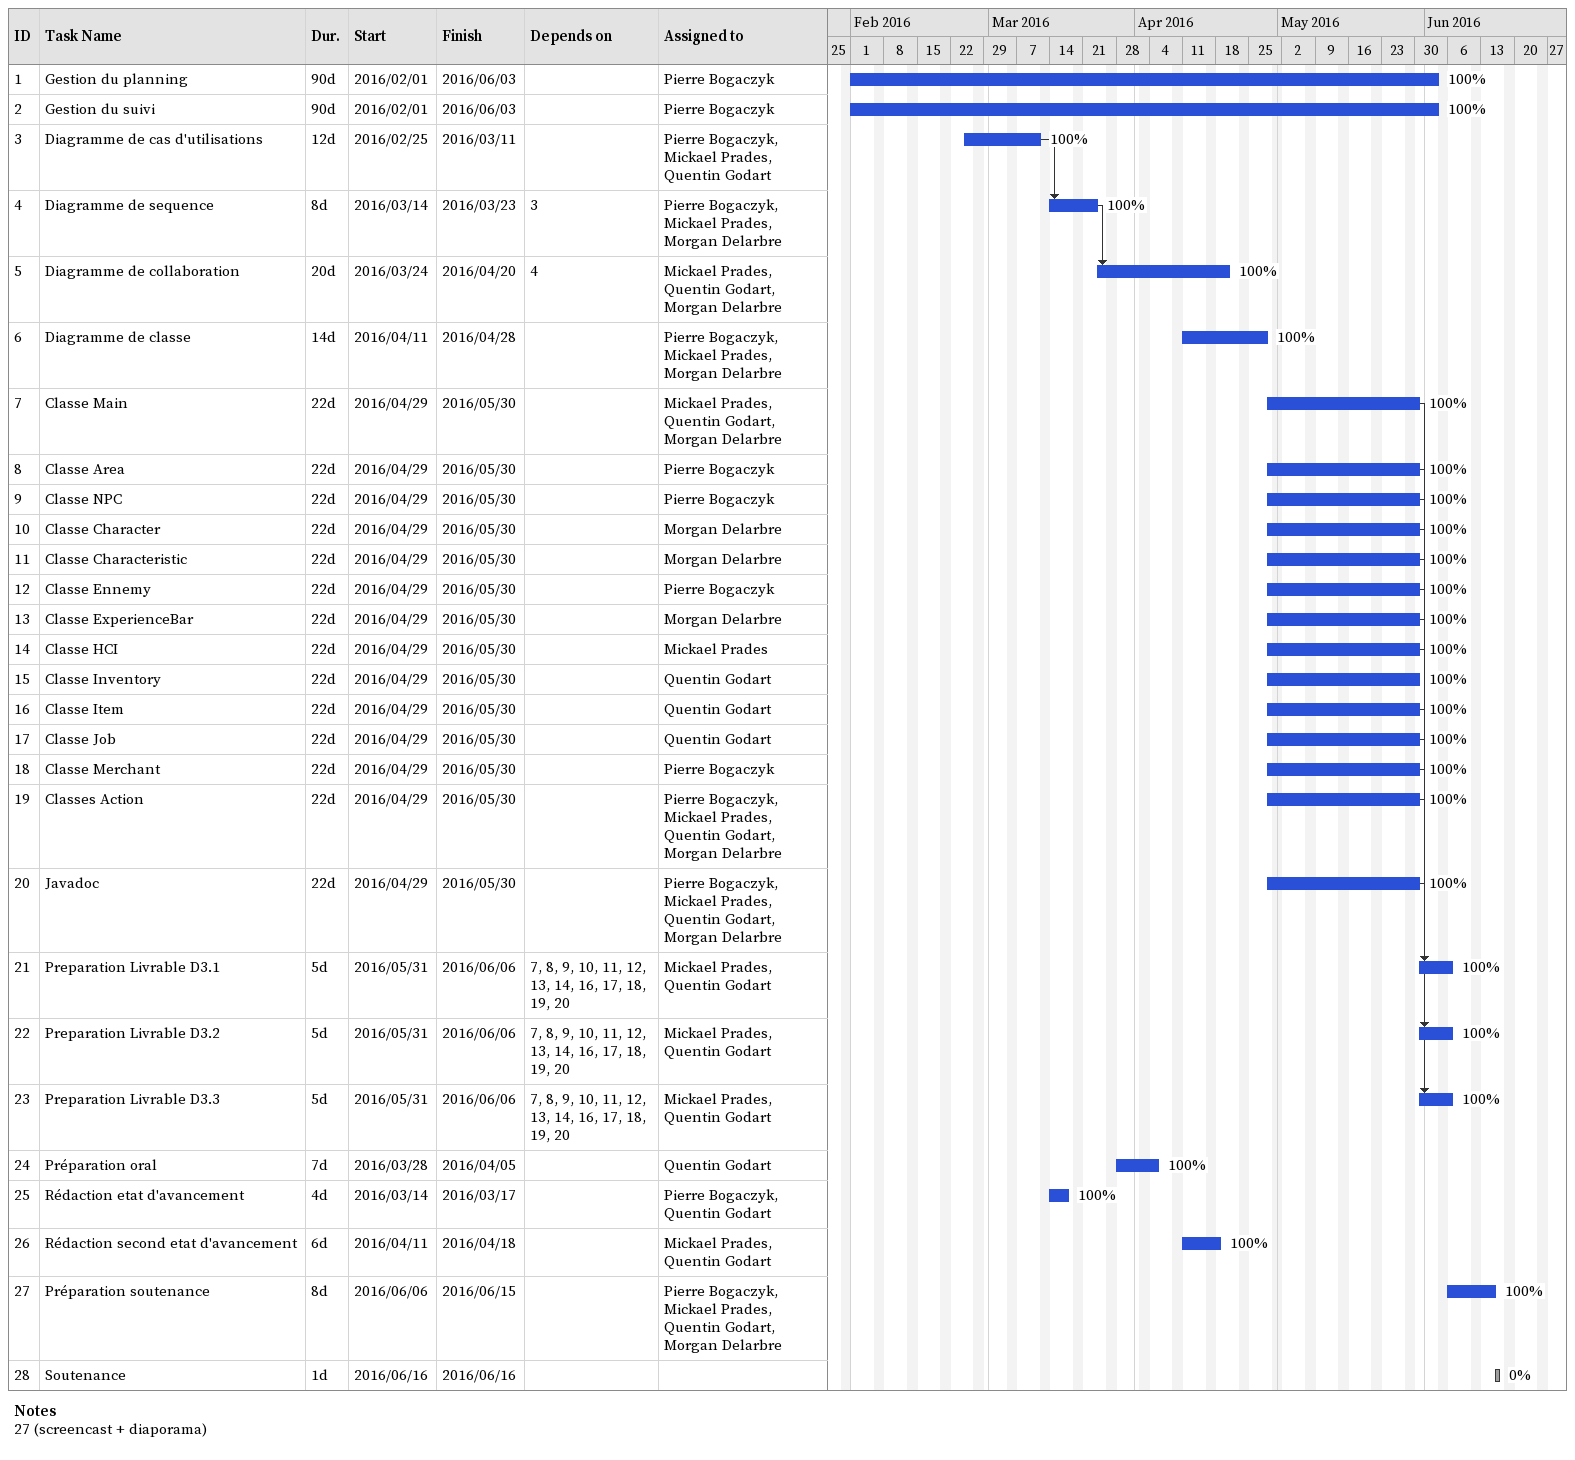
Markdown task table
| ID | Task | Duration | Start | Finish | Predecessors | Resources | % complete |
|---|---|---|---|---|---|---|---|
| 1 | Gestion du planning | 90d | 2016-02-01 | 2016-06-03 |  | Pierre Bogaczyk | 100 |
| 2 | Gestion du suivi | 90d | 2016-02-01 | 2016-06-03 |  | Pierre Bogaczyk | 100 |
| 3 | Diagramme de cas d'utilisations | 12d | 2016-02-25 | 2016-03-11 |  | Pierre Bogaczyk, Mickael Prades, Quentin Godart | 100 |
| 4 | Diagramme de sequence | 8d | 2016-03-14 | 2016-03-23 | 3 | Pierre Bogaczyk, Mickael Prades, Morgan Delarbre | 100 |
| 5 | Diagramme de collaboration | 20d | 2016-03-24 | 2016-04-20 | 4 | Mickael Prades, Quentin Godart, Morgan Delarbre | 100 |
| 6 | Diagramme de classe | 14d | 2016-04-11 | 2016-04-28 |  | Pierre Bogaczyk, Mickael Prades, Morgan Delarbre | 100 |
| 7 | Classe Main | 22d | 2016-04-29 | 2016-05-30 |  | Mickael Prades, Quentin Godart, Morgan Delarbre | 100 |
| 8 | Classe Area | 22d | 2016-04-29 | 2016-05-30 |  | Pierre Bogaczyk | 100 |
| 9 | Classe NPC | 22d | 2016-04-29 | 2016-05-30 |  | Pierre Bogaczyk | 100 |
| 10 | Classe Character | 22d | 2016-04-29 | 2016-05-30 |  | Morgan Delarbre | 100 |
| 11 | Classe Characteristic | 22d | 2016-04-29 | 2016-05-30 |  | Morgan Delarbre | 100 |
| 12 | Classe Ennemy | 22d | 2016-04-29 | 2016-05-30 |  | Pierre Bogaczyk | 100 |
| 13 | Classe ExperienceBar | 22d | 2016-04-29 | 2016-05-30 |  | Morgan Delarbre | 100 |
| 14 | Classe HCI | 22d | 2016-04-29 | 2016-05-30 |  | Mickael Prades | 100 |
| 15 | Classe Inventory | 22d | 2016-04-29 | 2016-05-30 |  | Quentin Godart | 100 |
| 16 | Classe Item | 22d | 2016-04-29 | 2016-05-30 |  | Quentin Godart | 100 |
| 17 | Classe Job | 22d | 2016-04-29 | 2016-05-30 |  | Quentin Godart | 100 |
| 18 | Classe Merchant | 22d | 2016-04-29 | 2016-05-30 |  | Pierre Bogaczyk | 100 |
| 19 | Classes Action | 22d | 2016-04-29 | 2016-05-30 |  | Pierre Bogaczyk, Mickael Prades, Quentin Godart, Morgan Delarbre | 100 |
| 20 | Javadoc | 22d | 2016-04-29 | 2016-05-30 |  | Pierre Bogaczyk, Mickael Prades, Quentin Godart, Morgan Delarbre | 100 |
| 21 | Preparation Livrable D3.1 | 5d | 2016-05-31 | 2016-06-06 | 7, 8, 9, 10, 11, 12, 13, 14, 16, 17, 18, 19, 20 | Mickael Prades, Quentin Godart | 100 |
| 22 | Preparation Livrable D3.2 | 5d | 2016-05-31 | 2016-06-06 | 7, 8, 9, 10, 11, 12, 13, 14, 16, 17, 18, 19, 20 | Mickael Prades, Quentin Godart | 100 |
| 23 | Preparation Livrable D3.3 | 5d | 2016-05-31 | 2016-06-06 | 7, 8, 9, 10, 11, 12, 13, 14, 16, 17, 18, 19, 20 | Mickael Prades, Quentin Godart | 100 |
| 24 | Préparation oral | 7d | 2016-03-28 | 2016-04-05 |  | Quentin Godart | 100 |
| 25 | Rédaction etat d'avancement | 4d | 2016-03-14 | 2016-03-17 |  | Pierre Bogaczyk, Quentin Godart | 100 |
| 26 | Rédaction second etat d'avancement | 6d | 2016-04-11 | 2016-04-18 |  | Mickael Prades, Quentin Godart | 100 |
| 27 | Préparation soutenance | 8d | 2016-06-06 | 2016-06-15 |  | Pierre Bogaczyk, Mickael Prades, Quentin Godart, Morgan Delarbre | 100 |
| 28 | Soutenance | 1d | 2016-06-16 | 2016-06-16 |  |  | 0 |

Notes
- 27: (screencast + diaporama)
